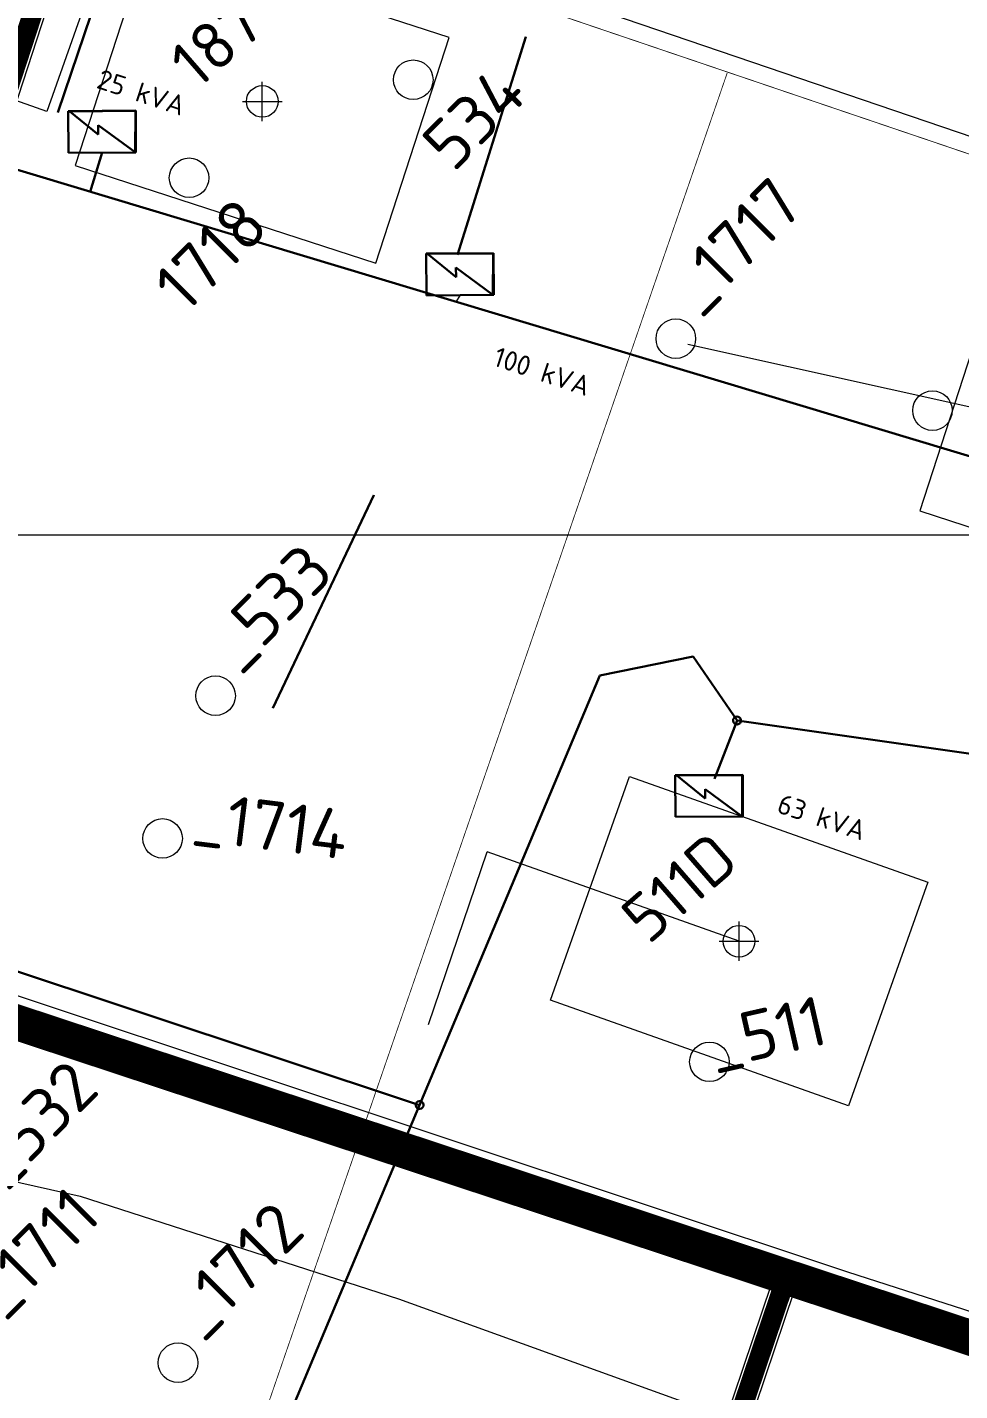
# Model space of a CAD drawing. Header units: millimetres. Extents: x 519 to 9564855, y -810 to 5021775.
# Drawn here: x 9530697.6 to 9530933.4, y 4999783.5 to 5000128.4 of the extents above; entities that cross this region are included whole.
import ezdxf

# ---------------------------------------------------------------- set-up
doc = ezdxf.new("R2010")
doc.units = ezdxf.units.MM
doc.header["$LTSCALE"] = 2
doc.header["$MEASUREMENT"] = 0
doc.header["$PDMODE"] = 2
doc.header["$PDSIZE"] = 5
for name, color, linetype in [('GRID_PULKOVO', 7, 'Continuous'), ('OLD WELLS(dr.bfr2000)', 24, 'Continuous'), ('PPLINE_WAT', 7, 'WTR_LINE'), ('ROAD_ASF', 9, 'Continuous'), ('ROAD_GROUND', 9, 'Continuous'), ('vodovod', 5, 'Continuous'), ('Скважины на 2014 год', 70, 'Continuous')]:
    doc.layers.add(name, color=color, linetype=linetype)
for name, color, linetype, lineweight in [('SteamInjInfrastructure', 25, 'Continuous', 100), ('Оптиковолоконный кабель', 220, 'CAB6', 20), ('Скважины на 2024 год-125', 10, 'Continuous', 40), ('Электро', 1, 'Continuous', 30), ('Электроснаб', 1, 'Continuous', 18), ('Электроснабжене', 1, 'Continuous', 18)]:
    doc.layers.add(name, color=color, linetype=linetype, lineweight=lineweight)
doc.styles.add('92051501$0$STANDARD', font='simplex.shx')
doc.styles.add('Elect', font='isocpeur.ttf')
doc.styles.get("Standard").update_dxf_attribs({"font": 'isocpeur.ttf', "width": 0.5})
doc.linetypes.add('CAB', pattern='A,0.7,-0.43403,["K",Standard,S=0.9,R=0,X=-0.4,Y=-0.3],-0.8', length=1.93403)
doc.linetypes.add('CAB6', pattern='A,0.9,-0.9,["6",Standard,S=0.9,R=0,X=-0.8,Y=-0.4],11', length=12.8)
doc.linetypes.add('STM_LINE', pattern='A,0.5,-0.2,["S",92051501$0$STANDARD,S=0.1,R=0,X=-0.1,Y=-0.05],-0.05', length=0.75)
doc.linetypes.add('WTR_LINE', pattern='A,0.5,-0.2,["W",92051501$0$STANDARD,S=0.1,R=0,X=-0.1,Y=-0.05],-0.05', length=0.75)

msp = doc.modelspace()

# ---------------------------------------------------------------- linework, layer by layer
at = {"color": 5, "lineweight": 0, "ltscale": 5}
for p in [(9530799.03693, 4999876.12782), (9530877.6, 4999897.2)]:
    msp.add_line(p, (9530813.8882, 4999919.7807), dxfattribs=at)
at = {"layer": 'GRID_PULKOVO', "lineweight": 0}
msp.add_line((9519000, 5000000), (9533000, 5000000), dxfattribs=at)
at = {"layer": 'OLD WELLS(dr.bfr2000)', "lineweight": 0}
for centre in [(9530795.2, 5000115.1), (9530738.5, 5000090.3), (9530861.6, 5000049.6), (9530926.5, 5000031.4), (9530745.2, 4999959.3), (9530731.8, 4999923.2), (9530870.1, 4999866.7), (9530735.7, 4999790.6)]:
    msp.add_circle(centre, 5, dxfattribs=at)
at = {"layer": 'PPLINE_WAT', "color": 5, "lineweight": 0, "ltscale": 2}
msp.add_lwpolyline([(9529678.04536, 4999710.05417), (9530509.067, 4999861.038), (9530574.027, 4999857.44), (9530635.798, 4999849.551), (9530710.92893, 4999832.69702), (9530791.425, 4999806.726), (9532887.30423, 4999049.66301), (9532891.568, 4999047.93), (9533000, 4999292.00293)], dxfattribs=at)
at = {"layer": 'ROAD_ASF', "lineweight": 0}
for points in [[(9527474.32311, 5000617.56906), (9528116.89056, 5000310.63684), (9528226.81042, 5000254.72721), (9528337.76363, 5000207.62802), (9528423.33384, 5000175.53919), (9528508.23721, 5000140.55539), (9528831.91636, 4999991.29355), (9528958.52373, 4999929.76891), (9529199.19997, 4999816.72519), (9529420.2383, 4999714.80045), (9529519.78295, 4999725.69735), (9530586.07899, 4999915.82845), (9531035.1768, 4999767.30001), (9531137.77581, 4999727.02189), (9531247.69257, 4999681.75617), (9532796.3991, 4999126.78216), (9532853.27595, 4999098.34373), (9532865.72759, 4999063.50198), (9532802.29469, 4998894.888), (9532387.6961, 4997953.31546)], [(9527471.737, 5000612.155), (9528114.237, 5000305.255), (9528224.27506, 5000249.28525), (9528335.537, 5000202.055), (9528421.137, 5000169.955), (9528505.837, 5000135.055), (9528829.3486, 4999985.87043), (9528955.937, 4999924.355), (9529196.66831, 4999811.28542), (9529419.237, 4999708.655), (9529520.637, 4999719.755), (9530585.637, 4999909.655), (9531033.137, 4999761.655), (9531135.537, 4999721.455), (9531245.537, 4999676.155), (9531543.14748, 4999569.50724)]]:
    msp.add_lwpolyline(points, dxfattribs=at)
at = {"layer": 'ROAD_GROUND', "lineweight": 0, "const_width": 5}
for points in [[(9530624.4324, 4999903.12982), (9530745.58587, 5000275.03258), (9530652.38679, 5000321.8792), (9530561.23076, 5000662.65787), (9530591.54033, 5000775.13557)], [(9530888.5939, 4999809.4403), (9530791.27958, 4999520.99598)]]:
    msp.add_lwpolyline(points, dxfattribs=at)
at = {"layer": 'ROAD_GROUND', "lineweight": 0}
for points in [[(9530627.28486, 4999902.20059), (9530749.237, 5000276.555), (9530654.937, 5000323.955), (9530564.337, 5000662.655), (9530594.437, 5000774.355)], [(9530887.98556, 4999809.6604), (9530885.75131, 4999810.39932), (9530788.437, 4999521.955)], [(9530891.43648, 4999808.48128), (9530794.12217, 4999520.03696)]]:
    msp.add_lwpolyline(points, dxfattribs=at)
at = {"layer": 'ROAD_GROUND', "color": 8, "lineweight": 0, "const_width": 9}
msp.add_lwpolyline([(9527473.0333, 5000614.86048), (9528115.56378, 5000307.94592), (9528225.54274, 5000252.00623), (9528336.65031, 5000204.84151), (9528422.23542, 5000172.7471), (9528507.0371, 5000137.8052), (9528830.63248, 4999988.58199), (9528957.24834, 4999927.05352), (9529197.94374, 4999814.00088), (9529419.73765, 4999711.72773), (9529520.20998, 4999722.72618), (9530585.85799, 4999912.74173), (9531034.1569, 4999764.47751), (9531136.65641, 4999724.23844), (9531246.61478, 4999678.95558), (9532795.21805, 4999124.01858), (9532850.85648, 4999096.19937), (9532862.5323, 4999063.52849), (9532799.51584, 4998896.0215), (9532384.95048, 4997954.52443)], dxfattribs=at)
at = {"layer": 'SteamInjInfrastructure', "color": 6, "linetype": 'STM_LINE', "lineweight": 0, "ltscale": 15}
for p, q in [((9530961.939, 5000091.891), (9530785.02, 5000152.225)), ((9530944.359, 5000030.43), (9530864.64, 5000048.093))]:
    msp.add_line(p, q, dxfattribs=at)
at = {"layer": 'vodovod', "linetype": 'WTR_LINE', "lineweight": 0, "ltscale": 5, "const_width": 0.2}
msp.add_lwpolyline([(9528768.87, 5000707.66), (9528819.32247, 5000804.70333), (9529015.0833, 5000723.32951), (9529254.02941, 5000621.24556), (9529300.44955, 5000635.20001), (9529717.37976, 5000469.82746), (9529744.26942, 5000480.68776), (9529926.12309, 5000402.81182), (9530179.49567, 5000359.77342), (9530213.72884, 5000349.68251), (9530273.5686, 5000326.65792), (9530276.6046, 5000319.84692), (9531149.23325, 5000023.913), (9531169.31762, 5000082.56978), (9531364.3164, 5000010.23881), (9531370.12169, 5000025.14849), (9531533.19377, 4999972.28229), (9531710.79089, 4999914.70722), (9531689.06275, 4999854.50849), (9531715.39969, 4999845.00243)], dxfattribs=at)
at = {"layer": 'vodovod', "linetype": 'WTR_LINE', "lineweight": 0, "ltscale": 5, "const_width": 0.2, "elevation": -8.49546}
msp.add_lwpolyline([(9530874.60274, 5000116.82582), (9530713.5697, 4999649.86496), (9530740.56833, 4999585.67768), (9530583.71638, 4999137.87069), (9530086.28228, 4999314.10839), (9530240.27257, 4999756.28606), (9530196.17035, 4999770.3816)], dxfattribs=at)
at = {"layer": 'Оптиковолоконный кабель', "linetype": 'CAB', "lineweight": 0, "ltscale": 0.5, "elevation": -37.2261}
msp.add_lwpolyline([(9531490.1621, 4999598.2241), (9531158.3562, 4999721.9177), (9531066.8075, 4999758.8072), (9531030.3198, 4999773.1715), (9530905.0902, 4999813.4667), (9530597.9783, 4999915.6749), (9530571.9531, 4999920.59), (9530548.2961, 4999920.9237), (9530281.0979, 4999871.2053), (9529883.41911, 4999796.94718)], dxfattribs=at)
at = {"layer": 'Скважины на 2014 год', "color": 0, "linetype": 'ByBlock', "lineweight": 0}
for points in [[(9530627.08003, 5000133.78441), (9530647.1235, 5000190.33756), (9530722.52771, 5000163.61293), (9530702.48423, 5000107.05978), (9530627.08003, 5000133.78441)], [(9530829.88003, 4999882.28441), (9530849.9235, 4999938.83756), (9530925.32771, 4999912.11293), (9530905.28423, 4999855.55978), (9530829.88003, 4999882.28441)]]:
    msp.add_lwpolyline(points, dxfattribs=at)
msp.add_circle((9530877.6, 4999897.2), 4, dxfattribs=at)
msp.add_point((9530877.6, 4999897.2), dxfattribs=at)
at = {"layer": 'Скважины на 2024 год-125', "color": 0, "linetype": 'ByBlock', "lineweight": 0}
for points in [[(9530709.68723, 5000093.42898), (9530785.77175, 5000068.70762), (9530804.31277, 5000125.77102), (9530728.22825, 5000150.49238)], [(9530923.28723, 5000006.02898), (9530999.37175, 4999981.30762), (9531017.91277, 5000038.37102), (9530941.82825, 5000063.09238)]]:
    msp.add_lwpolyline(points, close=True, dxfattribs=at)
at = {"layer": 'Скважины на 2024 год-125', "color": 0, "linetype": 'ByBlock', "lineweight": 0, "ltscale": 50}
msp.add_circle((9530757, 5000109.6), 4, dxfattribs=at)
at = {"layer": 'Скважины на 2024 год-125', "color": 0, "linetype": 'ByBlock', "lineweight": 0}
msp.add_point((9530757, 5000109.6), dxfattribs=at)
at = {"layer": 'Электро'}
for p, q in [((9530207.08405, 5000238.9631), (9531059.71527, 4999982.67929, 25.85)), ((9530739.93919, 5000209.51469), (9530705.3149, 5000106.84346)), ((9530823.65539, 5000125.97604, 0), (9530806.3443, 5000070.81147, 0)), ((9530707.95494, 5000107.18094, 15.3517), (9530725.00337, 5000107.28527, 15.3517)), ((9530708.01964, 5000096.60858, 15.3517), (9530707.95494, 5000107.18094, 15.3517)), ((9530724.90612, 5000107.18682, 15.3517), (9530708.31052, 5000107.08526, 15.3517)), ((9530708.31052, 5000107.08526, 15.3517), (9530715.5223, 5000101.25803, 15.3517)), ((9530724.83243, 5000096.74436, 15.3517), (9530724.90612, 5000107.18682, 15.3517)), ((9530725.00337, 5000107.28527, 15.3517), (9530725.06807, 5000096.71292, 15.3517)), ((9530715.5223, 5000101.25803, 15.3517), (9530715.50776, 5000103.63326, 15.3517)), ((9530715.50776, 5000103.63326, 15.3517), (9530724.83243, 5000096.74436, 15.3517)), ((9530725.06807, 5000096.71292, 15.3517), (9530708.01964, 5000096.60858, 15.3517)), ((9530798.44587, 5000071.1224, 0), (9530815.4943, 5000071.22673, 0)), ((9530798.51057, 5000060.55005, 0), (9530798.44587, 5000071.1224, 0)), ((9530815.39705, 5000071.12829, 0), (9530798.80145, 5000071.02672, 0)), ((9530798.80145, 5000071.02672, 0), (9530806.01323, 5000065.19949, 0)), ((9530815.32336, 5000060.68582, 0), (9530815.39705, 5000071.12829, 0)), ((9530815.4943, 5000071.22673, 0), (9530815.559, 5000060.65438, 0)), ((9530806.01323, 5000065.19949, 0), (9530805.99869, 5000067.57472, 0)), ((9530805.99869, 5000067.57472, 0), (9530815.32336, 5000060.68582, 0)), ((9530815.559, 5000060.65438, 0), (9530798.51057, 5000060.55005, 0)), ((9530865.9717, 4999969.21121, 0), (9530842.41963, 4999964.37891, 0)), ((9530877.0761, 4999953.037, 0), (9530865.9717, 4999969.21121, 0)), ((9530641.74945, 4999486.54403, 0), (9530842.41963, 4999964.37891, 0)), ((9530877.0761, 4999953.037, 0), (9530871.39178, 4999938.31214, 0)), ((9531052.24351, 4999927.90846, 25.85), (9530877.0761, 4999953.037, 0)), ((9530861.46639, 4999939.21035, 0), (9530878.51482, 4999939.31468, 0)), ((9530861.5311, 4999928.638, 0), (9530861.46639, 4999939.21035, 0)), ((9530878.41757, 4999939.21623, 0), (9530861.82197, 4999939.11467, 0)), ((9530861.82197, 4999939.11467, 0), (9530869.03375, 4999933.28744, 0)), ((9530878.34388, 4999928.77377, 0), (9530878.41757, 4999939.21623, 0)), ((9530878.51482, 4999939.31468, 0), (9530878.57953, 4999928.74233, 0)), ((9530869.03375, 4999933.28744, 0), (9530869.01921, 4999935.66267, 0)), ((9530869.01921, 4999935.66267, 0), (9530878.34388, 4999928.77377, 0)), ((9530584.69341, 4999926.22757, 0), (9530796.80598, 4999855.76391, 0)), ((9530878.57953, 4999928.74233, 0), (9530861.5311, 4999928.638, 0))]:
    msp.add_line(p, q, dxfattribs=at)
at = {"layer": 'Электро', "ltscale": 25}
for p, q in [((9530716.54386, 5000096.66075, 15.3517), (9530713.44149, 5000086.76223, 15.3517)), ((9530785.25187, 5000009.9983, 0), (9530759.65212, 4999956.13092, 0))]:
    msp.add_line(p, q, dxfattribs=at)
for centre, start, end in [((9530877.0761, 4999953.037, 0), 162, 342), ((9530877.0761, 4999953.037, 0), 342, 162), ((9530796.80543, 4999855.7641, 0), 342, 162), ((9530796.80543, 4999855.7641, 0), 162, 342)]:
    msp.add_arc(centre, 1, start, end, dxfattribs=at)
at = {"layer": 'Электроснаб', "color": 1, "linetype": 'ByBlock', "lineweight": 0}
for p, q in [((9530207.08405, 5000238.9631), (9531059.71527, 4999982.67929, 25.85)), ((9530739.93919, 5000209.51469), (9530705.3149, 5000106.84346)), ((9530823.65539, 5000125.97604, 0), (9530806.3443, 5000070.81147, 0)), ((9530707.95494, 5000107.18094, 15.3517), (9530725.00337, 5000107.28527, 15.3517)), ((9530708.01964, 5000096.60858, 15.3517), (9530707.95494, 5000107.18094, 15.3517)), ((9530724.90612, 5000107.18682, 15.3517), (9530708.31052, 5000107.08526, 15.3517)), ((9530708.31052, 5000107.08526, 15.3517), (9530715.5223, 5000101.25803, 15.3517)), ((9530724.83243, 5000096.74436, 15.3517), (9530724.90612, 5000107.18682, 15.3517)), ((9530725.00337, 5000107.28527, 15.3517), (9530725.06807, 5000096.71292, 15.3517)), ((9530715.5223, 5000101.25803, 15.3517), (9530715.50776, 5000103.63326, 15.3517)), ((9530715.50776, 5000103.63326, 15.3517), (9530724.83243, 5000096.74436, 15.3517)), ((9530725.06807, 5000096.71292, 15.3517), (9530708.01964, 5000096.60858, 15.3517)), ((9530798.44587, 5000071.1224, 0), (9530815.4943, 5000071.22673, 0)), ((9530798.51057, 5000060.55005, 0), (9530798.44587, 5000071.1224, 0)), ((9530815.39705, 5000071.12829, 0), (9530798.80145, 5000071.02672, 0)), ((9530798.80145, 5000071.02672, 0), (9530806.01323, 5000065.19949, 0)), ((9530815.32336, 5000060.68582, 0), (9530815.39705, 5000071.12829, 0)), ((9530815.4943, 5000071.22673, 0), (9530815.559, 5000060.65438, 0)), ((9530806.01323, 5000065.19949, 0), (9530805.99869, 5000067.57472, 0)), ((9530805.99869, 5000067.57472, 0), (9530815.32336, 5000060.68582, 0)), ((9530815.559, 5000060.65438, 0), (9530798.51057, 5000060.55005, 0)), ((9530865.9717, 4999969.21121, 0), (9530842.41963, 4999964.37891, 0)), ((9530877.0761, 4999953.037, 0), (9530865.9717, 4999969.21121, 0)), ((9530641.74945, 4999486.54403, 0), (9530842.41963, 4999964.37891, 0)), ((9530877.0761, 4999953.037, 0), (9530871.39178, 4999938.31214, 0)), ((9531052.24351, 4999927.90846, 25.85), (9530877.0761, 4999953.037, 0)), ((9530861.46639, 4999939.21035, 0), (9530878.51482, 4999939.31468, 0)), ((9530861.5311, 4999928.638, 0), (9530861.46639, 4999939.21035, 0)), ((9530878.41757, 4999939.21623, 0), (9530861.82197, 4999939.11467, 0)), ((9530861.82197, 4999939.11467, 0), (9530869.03375, 4999933.28744, 0)), ((9530878.34388, 4999928.77377, 0), (9530878.41757, 4999939.21623, 0)), ((9530878.51482, 4999939.31468, 0), (9530878.57953, 4999928.74233, 0)), ((9530869.03375, 4999933.28744, 0), (9530869.01921, 4999935.66267, 0)), ((9530869.01921, 4999935.66267, 0), (9530878.34388, 4999928.77377, 0)), ((9530584.69341, 4999926.22757, 0), (9530796.80598, 4999855.76391, 0)), ((9530878.57953, 4999928.74233, 0), (9530861.5311, 4999928.638, 0))]:
    msp.add_line(p, q, dxfattribs=at)
at = {"layer": 'Электроснаб', "color": 1, "linetype": 'ByBlock', "lineweight": 0, "ltscale": 25}
for p, q in [((9530716.54386, 5000096.66075, 15.3517), (9530713.44149, 5000086.76223, 15.3517)), ((9530785.25187, 5000009.9983, 0), (9530759.65212, 4999956.13092, 0))]:
    msp.add_line(p, q, dxfattribs=at)
for centre, start, end in [((9530877.0761, 4999953.037, 0), 162, 342), ((9530877.0761, 4999953.037, 0), 342, 162), ((9530796.80543, 4999855.7641, 0), 342, 162), ((9530796.80543, 4999855.7641, 0), 162, 342)]:
    msp.add_arc(centre, 1, start, end, dxfattribs=at)
at = {"layer": 'Электроснабжене', "color": 1, "linetype": 'ByBlock', "lineweight": 0}
for p, q in [((9530207.08405, 5000238.9631), (9531059.71527, 4999982.67929, 25.85)), ((9530739.93919, 5000209.51469), (9530705.3149, 5000106.84346)), ((9530823.65539, 5000125.97604, 0), (9530806.3443, 5000070.81147, 0)), ((9530707.95494, 5000107.18094, 15.3517), (9530725.00337, 5000107.28527, 15.3517)), ((9530708.01964, 5000096.60858, 15.3517), (9530707.95494, 5000107.18094, 15.3517)), ((9530724.90612, 5000107.18682, 15.3517), (9530708.31052, 5000107.08526, 15.3517)), ((9530708.31052, 5000107.08526, 15.3517), (9530715.5223, 5000101.25803, 15.3517)), ((9530724.83243, 5000096.74436, 15.3517), (9530724.90612, 5000107.18682, 15.3517)), ((9530725.00337, 5000107.28527, 15.3517), (9530725.06807, 5000096.71292, 15.3517)), ((9530715.5223, 5000101.25803, 15.3517), (9530715.50776, 5000103.63326, 15.3517)), ((9530715.50776, 5000103.63326, 15.3517), (9530724.83243, 5000096.74436, 15.3517)), ((9530725.06807, 5000096.71292, 15.3517), (9530708.01964, 5000096.60858, 15.3517)), ((9530798.44587, 5000071.1224, 0), (9530815.4943, 5000071.22673, 0)), ((9530798.51057, 5000060.55005, 0), (9530798.44587, 5000071.1224, 0)), ((9530815.39705, 5000071.12829, 0), (9530798.80145, 5000071.02672, 0)), ((9530798.80145, 5000071.02672, 0), (9530806.01323, 5000065.19949, 0)), ((9530815.32336, 5000060.68582, 0), (9530815.39705, 5000071.12829, 0)), ((9530815.4943, 5000071.22673, 0), (9530815.559, 5000060.65438, 0)), ((9530806.01323, 5000065.19949, 0), (9530805.99869, 5000067.57472, 0)), ((9530805.99869, 5000067.57472, 0), (9530815.32336, 5000060.68582, 0)), ((9530815.559, 5000060.65438, 0), (9530798.51057, 5000060.55005, 0)), ((9530865.9717, 4999969.21121, 0), (9530842.41963, 4999964.37891, 0)), ((9530877.0761, 4999953.037, 0), (9530865.9717, 4999969.21121, 0)), ((9530641.74945, 4999486.54403, 0), (9530842.41963, 4999964.37891, 0)), ((9530877.0761, 4999953.037, 0), (9530871.39178, 4999938.31214, 0)), ((9531052.24351, 4999927.90846, 25.85), (9530877.0761, 4999953.037, 0)), ((9530861.46639, 4999939.21035, 0), (9530878.51482, 4999939.31468, 0)), ((9530861.5311, 4999928.638, 0), (9530861.46639, 4999939.21035, 0)), ((9530878.41757, 4999939.21623, 0), (9530861.82197, 4999939.11467, 0)), ((9530861.82197, 4999939.11467, 0), (9530869.03375, 4999933.28744, 0)), ((9530878.34388, 4999928.77377, 0), (9530878.41757, 4999939.21623, 0)), ((9530878.51482, 4999939.31468, 0), (9530878.57953, 4999928.74233, 0)), ((9530869.03375, 4999933.28744, 0), (9530869.01921, 4999935.66267, 0)), ((9530869.01921, 4999935.66267, 0), (9530878.34388, 4999928.77377, 0)), ((9530584.69341, 4999926.22757, 0), (9530796.80598, 4999855.76391, 0)), ((9530878.57953, 4999928.74233, 0), (9530861.5311, 4999928.638, 0))]:
    msp.add_line(p, q, dxfattribs=at)
at = {"layer": 'Электроснабжене', "color": 1, "linetype": 'ByBlock', "lineweight": 0, "ltscale": 25}
for p, q in [((9530716.54386, 5000096.66075, 15.3517), (9530713.44149, 5000086.76223, 15.3517)), ((9530807.03479, 5000060.60222, 0), (9530805.98621, 5000058.94514, 18.15746)), ((9530785.25187, 5000009.9983, 0), (9530759.65212, 4999956.13092, 0))]:
    msp.add_line(p, q, dxfattribs=at)
for centre, start, end in [((9530877.0761, 4999953.037, 0), 162, 342), ((9530877.0761, 4999953.037, 0), 342, 162), ((9530796.80543, 4999855.7641, 0), 342, 162), ((9530796.80543, 4999855.7641, 0), 162, 342)]:
    msp.add_arc(centre, 1, start, end, dxfattribs=at)

# ---------------------------------------------------------------- texts
at = {"layer": 'OLD WELLS(dr.bfr2000)', "lineweight": 0, "style": 'Elect'}
for s, rotation, p in [(' 534', 44.9999999, (9530799.72852, 5000085.76874)), (' _1717', 44.9999999, (9530861.6, 5000049.6)), (' 1718', 44.9999999, (9530731.94654, 5000049.98312)), (' _533', 44.9999999, (9530745.2, 4999959.3)), (' _1714', 352.907465, (9530730.97156, 4999923.6801)), (' _511', 12.7969119, (9530863.51409, 4999862.94304)), (' _532', 44.9999999, (9530686, 4999828.8)), (' _1711', 44.9999999, (9530685.6, 4999795.9)), (' _1712', 44.9999999, (9530735.7, 4999790.6))]:
    msp.add_text(s, height=12.5, rotation=rotation, dxfattribs=at).set_placement(p)
at = {"layer": 'Скважины на 2014 год', "color": 0, "linetype": 'ByBlock', "lineweight": 0, "style": 'Elect'}
msp.add_text('511D', height=12, rotation=41, dxfattribs=at).set_placement((9530854.68567, 4999896.09224))
at = {"layer": 'Скважины на 2024 год-125', "color": 0, "linetype": 'ByBlock', "lineweight": 0, "style": 'Elect'}
msp.add_text('187', height=12, rotation=41, dxfattribs=at).set_placement((9530740.4973, 5000112.34467))
at = {"layer": 'Электро'}
for s, p in [('25 kVA', (9530714.79806, 5000113.10953, -0.00006)), ('100 kVA', (9530815.06349, 5000042.91699, -0.00006)), ('63 kVA', (9530886.84249, 4999929.84482, -0.00006))]:
    msp.add_text(s, height=5, rotation=341.691556, dxfattribs=at).set_placement(p)
at = {"layer": 'Электроснаб', "color": 1, "linetype": 'ByBlock', "lineweight": 0}
for s, p in [('25 kVA', (9530714.79806, 5000113.10953, -0.00006)), ('100 kVA', (9530815.06349, 5000042.91699, -0.00006)), ('63 kVA', (9530886.84249, 4999929.84482, -0.00006))]:
    msp.add_text(s, height=5, rotation=341.691556, dxfattribs=at).set_placement(p)
at = {"layer": 'Электроснабжене', "color": 1, "linetype": 'ByBlock', "lineweight": 0}
for s, p in [('25 kVA', (9530714.79806, 5000113.10953, -0.00006)), ('100 kVA', (9530815.06349, 5000042.91699, -0.00006)), ('63 kVA', (9530886.84249, 4999929.84482, -0.00006))]:
    msp.add_text(s, height=5, rotation=341.691556, dxfattribs=at).set_placement(p)

doc.saveas('drawing.dxf')
